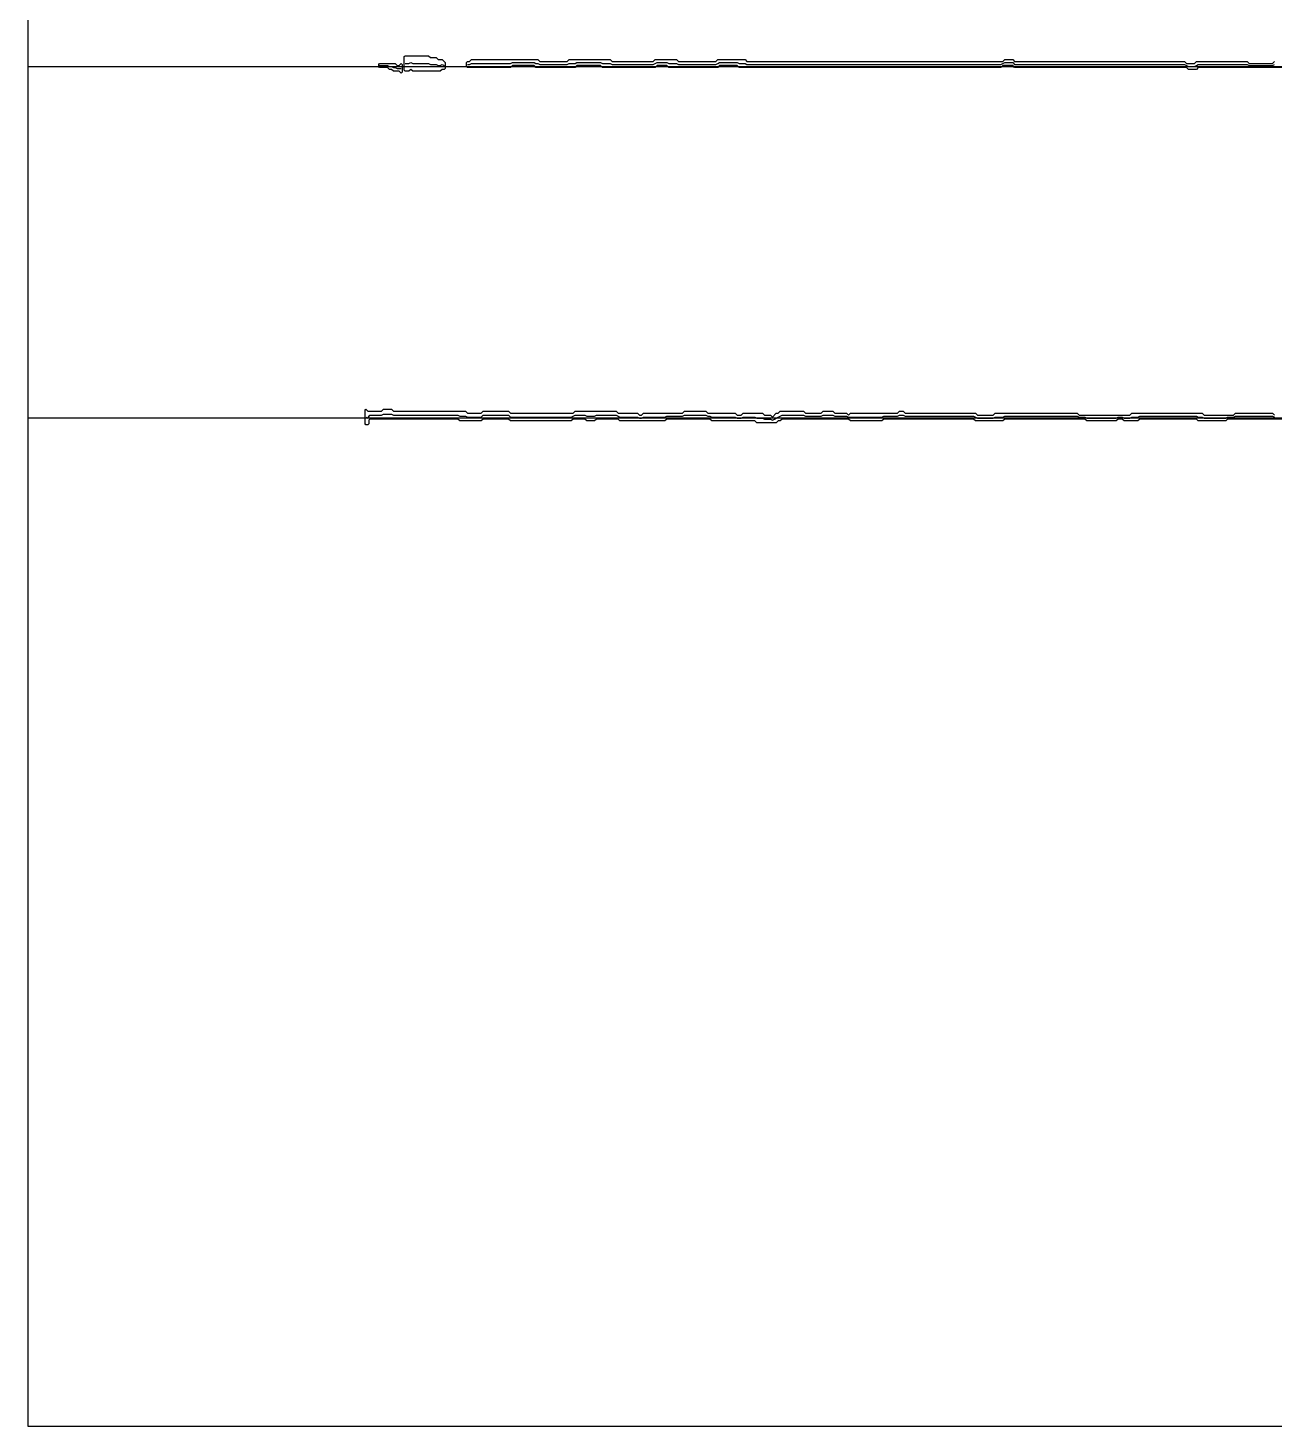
# Model space of a CAD drawing. Extents: x 0 to 57.2, y 0 to 39.6.
# Drawn here: x 0 to 17.8, y 0 to 19.97 of the extents above; entities that cross this region are included whole.
import ezdxf

# ---------------------------------------------------------------- set-up
doc = ezdxf.new("R2010")
doc.units = 13
for name, color, linetype in [('DESIGN_SCAN_PATH', 5, 'Continuous'), ('SEM_FRAME', 8, 'Continuous'), ('SEM_OBSERVED_CENTERLINES', 3, 'Continuous'), ('SEM_OBSERVED_CONTOURS', 2, 'Continuous')]:
    doc.layers.add(name, color=color, linetype=linetype)

msp = doc.modelspace()

# ---------------------------------------------------------------- linework, layer by layer
at = {"layer": 'DESIGN_SCAN_PATH'}
for points in [[(0, 19.42536), (50, 19.42536)], [(50, 14.40156), (0, 14.40156)]]:
    msp.add_lwpolyline(points, dxfattribs=at)
at = {"layer": 'SEM_FRAME'}
msp.add_lwpolyline([(0, 0), (57.15968, 0), (57.15968, 39.60429), (0, 39.60429)], close=True, dxfattribs=at)
at = {"layer": 'SEM_OBSERVED_CENTERLINES'}
for points in [[(5.0238, 19.439315), (5.05171, 19.439315), (5.07962, 19.439315), (5.10753, 19.439315), (5.13544, 19.439315), (5.16335, 19.42536), (5.19126, 19.42536), (5.21917, 19.411405), (5.24708, 19.411405), (5.27499, 19.39745), (5.3029, 19.39745), (5.33081, 19.39745)], [(5.38663, 19.467225), (5.41454, 19.467225), (5.44245, 19.467225), (5.47036, 19.48118), (5.49827, 19.467225), (5.52618, 19.467225), (5.55409, 19.467225), (5.582, 19.467225), (5.60991, 19.467225), (5.63782, 19.467225), (5.66573, 19.467225), (5.69364, 19.467225), (5.72155, 19.467225), (5.74946, 19.45327), (5.77737, 19.45327), (5.80528, 19.45327), (5.83319, 19.45327), (5.8611, 19.439315), (5.88901, 19.439315), (5.91692, 19.45327), (5.94483, 19.439315)], [(6.27975, 19.45327), (6.30766, 19.45327), (6.33557, 19.467225), (6.36348, 19.467225), (6.39139, 19.467225), (6.4193, 19.467225), (6.44721, 19.467225), (6.47512, 19.467225), (6.50303, 19.467225), (6.53094, 19.467225), (6.55885, 19.467225), (6.58676, 19.467225), (6.61467, 19.467225), (6.64258, 19.467225), (6.67049, 19.467225), (6.6984, 19.467225), (6.72631, 19.467225), (6.75422, 19.467225), (6.78213, 19.467225), (6.81004, 19.467225), (6.83795, 19.467225), (6.86586, 19.467225), (6.89377, 19.467225), (6.92168, 19.48118), (6.94959, 19.48118), (6.9775, 19.48118), (7.00541, 19.48118), (7.03332, 19.48118), (7.06123, 19.48118), (7.08914, 19.48118), (7.11705, 19.48118), (7.14496, 19.48118), (7.17287, 19.48118), (7.20078, 19.48118), (7.22869, 19.48118), (7.2566, 19.467225), (7.28451, 19.467225), (7.31242, 19.45327), (7.34033, 19.45327), (7.36824, 19.45327), (7.39615, 19.45327), (7.42406, 19.45327), (7.45197, 19.45327), (7.47988, 19.45327), (7.50779, 19.45327), (7.5357, 19.45327), (7.56361, 19.45327), (7.59152, 19.45327), (7.61943, 19.45327), (7.64734, 19.45327), (7.67525, 19.45327), (7.70316, 19.45327), (7.73107, 19.467225), (7.75898, 19.467225), (7.78689, 19.467225), (7.8148, 19.467225), (7.84271, 19.48118), (7.87062, 19.48118), (7.89853, 19.48118), (7.92644, 19.48118), (7.95435, 19.48118), (7.98226, 19.48118), (8.01017, 19.48118), (8.03808, 19.48118), (8.06599, 19.48118), (8.0939, 19.48118), (8.12181, 19.48118), (8.14972, 19.48118), (8.17763, 19.48118), (8.20554, 19.467225), (8.23345, 19.467225), (8.26136, 19.467225), (8.28927, 19.467225), (8.31718, 19.467225), (8.34509, 19.45327), (8.373, 19.45327), (8.40091, 19.45327), (8.42882, 19.45327), (8.45673, 19.45327), (8.48464, 19.45327), (8.51255, 19.45327), (8.54046, 19.45327), (8.56837, 19.45327), (8.59628, 19.45327), (8.62419, 19.45327), (8.6521, 19.45327), (8.68001, 19.45327), (8.70792, 19.45327), (8.73583, 19.45327), (8.76374, 19.45327), (8.79165, 19.45327), (8.81956, 19.45327), (8.84747, 19.45327), (8.87538, 19.45327), (8.90329, 19.45327), (8.9312, 19.45327), (8.95911, 19.467225), (8.98702, 19.48118), (9.01493, 19.48118), (9.04284, 19.48118), (9.07075, 19.48118), (9.09866, 19.48118), (9.12657, 19.48118), (9.15448, 19.467225), (9.18239, 19.467225), (9.2103, 19.467225), (9.23821, 19.467225), (9.26612, 19.467225), (9.29403, 19.45327), (9.32194, 19.45327), (9.34985, 19.45327), (9.37776, 19.45327), (9.40567, 19.45327), (9.43358, 19.45327), (9.46149, 19.45327), (9.4894, 19.45327), (9.51731, 19.45327), (9.54522, 19.45327), (9.57313, 19.45327), (9.60104, 19.45327), (9.62895, 19.45327), (9.65686, 19.45327), (9.68477, 19.45327), (9.71268, 19.45327), (9.74059, 19.45327), (9.7685, 19.45327), (9.79641, 19.45327), (9.82432, 19.45327), (9.85223, 19.467225), (9.88014, 19.48118), (9.90805, 19.48118), (9.93596, 19.48118), (9.96387, 19.48118), (9.99178, 19.48118), (10.01969, 19.48118), (10.0476, 19.48118), (10.07551, 19.48118), (10.10342, 19.48118), (10.13133, 19.48118), (10.15924, 19.467225), (10.18715, 19.467225), (10.21506, 19.467225), (10.24297, 19.467225), (10.27088, 19.45327), (10.29879, 19.45327), (10.3267, 19.45327), (10.35461, 19.45327), (10.38252, 19.45327), (10.41043, 19.45327), (10.43834, 19.45327), (10.46625, 19.45327), (10.49416, 19.45327), (10.52207, 19.45327), (10.54998, 19.45327), (10.57789, 19.45327), (10.6058, 19.45327), (10.63371, 19.45327), (10.66162, 19.45327), (10.68953, 19.45327), (10.71744, 19.45327), (10.74535, 19.45327), (10.77326, 19.45327), (10.80117, 19.45327), (10.82908, 19.45327), (10.85699, 19.45327), (10.8849, 19.45327), (10.91281, 19.45327), (10.94072, 19.45327), (10.96863, 19.45327), (10.99654, 19.45327), (11.02445, 19.45327), (11.05236, 19.45327), (11.08027, 19.45327), (11.10818, 19.45327), (11.13609, 19.45327), (11.164, 19.45327), (11.19191, 19.45327), (11.21982, 19.45327), (11.24773, 19.45327), (11.27564, 19.45327), (11.30355, 19.45327), (11.33146, 19.45327), (11.35937, 19.45327), (11.38728, 19.45327), (11.41519, 19.45327), (11.4431, 19.45327), (11.47101, 19.45327), (11.49892, 19.45327), (11.52683, 19.45327), (11.55474, 19.45327), (11.58265, 19.45327), (11.61056, 19.45327), (11.63847, 19.45327), (11.66638, 19.45327), (11.69429, 19.45327), (11.7222, 19.45327), (11.75011, 19.45327), (11.77802, 19.45327), (11.80593, 19.45327), (11.83384, 19.45327), (11.86175, 19.45327), (11.88966, 19.45327), (11.91757, 19.45327), (11.94548, 19.45327), (11.97339, 19.45327), (12.0013, 19.45327), (12.02921, 19.45327), (12.05712, 19.45327), (12.08503, 19.45327), (12.11294, 19.45327), (12.14085, 19.45327), (12.16876, 19.45327), (12.19667, 19.45327), (12.22458, 19.45327), (12.25249, 19.45327), (12.2804, 19.45327), (12.30831, 19.45327), (12.33622, 19.45327), (12.36413, 19.45327), (12.39204, 19.45327), (12.41995, 19.45327), (12.44786, 19.45327), (12.47577, 19.45327), (12.50368, 19.45327), (12.53159, 19.45327), (12.5595, 19.45327), (12.58741, 19.45327), (12.61532, 19.45327), (12.64323, 19.45327), (12.67114, 19.45327), (12.69905, 19.45327), (12.72696, 19.45327), (12.75487, 19.45327), (12.78278, 19.45327), (12.81069, 19.45327), (12.8386, 19.45327), (12.86651, 19.45327), (12.89442, 19.45327), (12.92233, 19.45327), (12.95024, 19.45327), (12.97815, 19.45327), (13.00606, 19.45327), (13.03397, 19.45327), (13.06188, 19.45327), (13.08979, 19.45327), (13.1177, 19.45327), (13.14561, 19.45327), (13.17352, 19.45327), (13.20143, 19.45327), (13.22934, 19.45327), (13.25725, 19.45327), (13.28516, 19.45327), (13.31307, 19.45327), (13.34098, 19.45327), (13.36889, 19.45327), (13.3968, 19.45327), (13.42471, 19.45327), (13.45262, 19.45327), (13.48053, 19.45327), (13.50844, 19.45327), (13.53635, 19.45327), (13.56426, 19.45327), (13.59217, 19.45327), (13.62008, 19.45327), (13.64799, 19.45327), (13.6759, 19.45327), (13.70381, 19.45327), (13.73172, 19.45327), (13.75963, 19.45327), (13.78754, 19.45327), (13.81545, 19.45327), (13.84336, 19.45327), (13.87127, 19.45327), (13.89918, 19.45327), (13.92709, 19.467225), (13.955, 19.48118), (13.98291, 19.48118), (14.01082, 19.48118), (14.03873, 19.48118), (14.06664, 19.48118), (14.09455, 19.45327), (14.12246, 19.45327), (14.15037, 19.45327), (14.17828, 19.45327), (14.20619, 19.45327), (14.2341, 19.45327), (14.26201, 19.45327), (14.28992, 19.45327), (14.31783, 19.45327), (14.34574, 19.45327), (14.37365, 19.45327), (14.40156, 19.45327), (14.42947, 19.45327), (14.45738, 19.45327), (14.48529, 19.45327), (14.5132, 19.45327), (14.54111, 19.45327), (14.56902, 19.45327), (14.59693, 19.45327), (14.62484, 19.45327), (14.65275, 19.45327), (14.68066, 19.45327), (14.70857, 19.45327), (14.73648, 19.45327), (14.76439, 19.45327), (14.7923, 19.45327), (14.82021, 19.45327), (14.84812, 19.45327), (14.87603, 19.45327), (14.90394, 19.45327), (14.93185, 19.45327), (14.95976, 19.45327), (14.98767, 19.45327), (15.01558, 19.45327), (15.04349, 19.45327), (15.0714, 19.45327), (15.09931, 19.45327), (15.12722, 19.45327), (15.15513, 19.45327), (15.18304, 19.45327), (15.21095, 19.45327), (15.23886, 19.45327), (15.26677, 19.45327), (15.29468, 19.45327), (15.32259, 19.45327), (15.3505, 19.45327), (15.37841, 19.45327), (15.40632, 19.45327), (15.43423, 19.45327), (15.46214, 19.45327), (15.49005, 19.45327), (15.51796, 19.45327), (15.54587, 19.45327), (15.57378, 19.45327), (15.60169, 19.45327), (15.6296, 19.45327), (15.65751, 19.45327), (15.68542, 19.45327), (15.71333, 19.45327), (15.74124, 19.45327), (15.76915, 19.45327), (15.79706, 19.45327), (15.82497, 19.45327), (15.85288, 19.45327), (15.88079, 19.45327), (15.9087, 19.45327), (15.93661, 19.45327), (15.96452, 19.45327), (15.99243, 19.45327), (16.02034, 19.45327), (16.04825, 19.45327), (16.07616, 19.45327), (16.10407, 19.45327), (16.13198, 19.45327), (16.15989, 19.45327), (16.1878, 19.45327), (16.21571, 19.45327), (16.24362, 19.45327), (16.27153, 19.45327), (16.29944, 19.45327), (16.32735, 19.45327), (16.35526, 19.45327), (16.38317, 19.45327), (16.41108, 19.45327), (16.43899, 19.45327), (16.4669, 19.45327), (16.49481, 19.45327), (16.52272, 19.45327), (16.55063, 19.439315), (16.57854, 19.42536), (16.60645, 19.42536), (16.63436, 19.42536), (16.66227, 19.42536), (16.69018, 19.439315), (16.71809, 19.45327), (16.746, 19.45327), (16.77391, 19.45327), (16.80182, 19.45327), (16.82973, 19.45327), (16.85764, 19.45327), (16.88555, 19.45327), (16.91346, 19.45327), (16.94137, 19.45327), (16.96928, 19.45327), (16.99719, 19.45327), (17.0251, 19.45327), (17.05301, 19.45327), (17.08092, 19.45327), (17.10883, 19.45327), (17.13674, 19.45327), (17.16465, 19.45327), (17.19256, 19.45327), (17.22047, 19.45327), (17.24838, 19.45327), (17.27629, 19.45327), (17.3042, 19.45327), (17.33211, 19.45327), (17.36002, 19.45327), (17.38793, 19.45327), (17.41584, 19.45327), (17.44375, 19.439315), (17.47166, 19.439315), (17.49957, 19.439315), (17.52748, 19.439315), (17.55539, 19.439315), (17.5833, 19.439315), (17.61121, 19.439315), (17.63912, 19.439315), (17.66703, 19.439315), (17.69494, 19.439315), (17.72285, 19.439315), (17.75076, 19.439315), (17.77867, 19.439315), (17.80658, 19.45327)], [(4.82843, 14.415515), (4.85634, 14.40156), (4.88425, 14.443425), (4.91216, 14.443425), (4.94007, 14.443425), (4.96798, 14.443425), (4.99589, 14.443425), (5.0238, 14.443425), (5.05171, 14.443425), (5.07962, 14.45738), (5.10753, 14.45738), (5.13544, 14.45738), (5.16335, 14.45738), (5.19126, 14.45738), (5.21917, 14.443425), (5.24708, 14.443425), (5.27499, 14.443425), (5.3029, 14.443425), (5.33081, 14.443425), (5.35872, 14.443425), (5.38663, 14.443425), (5.41454, 14.443425), (5.44245, 14.443425), (5.47036, 14.443425), (5.49827, 14.443425), (5.52618, 14.443425), (5.55409, 14.443425), (5.582, 14.443425), (5.60991, 14.443425), (5.63782, 14.443425), (5.66573, 14.443425), (5.69364, 14.443425), (5.72155, 14.443425), (5.74946, 14.443425), (5.77737, 14.443425), (5.80528, 14.443425), (5.83319, 14.443425), (5.8611, 14.443425), (5.88901, 14.443425), (5.91692, 14.443425), (5.94483, 14.443425), (5.97274, 14.443425), (6.00065, 14.443425), (6.02856, 14.443425), (6.05647, 14.443425), (6.08438, 14.443425), (6.11229, 14.443425), (6.1402, 14.443425), (6.16811, 14.42947), (6.19602, 14.42947), (6.22393, 14.42947), (6.25184, 14.42947), (6.27975, 14.415515), (6.30766, 14.415515), (6.33557, 14.415515), (6.36348, 14.415515), (6.39139, 14.415515), (6.4193, 14.415515), (6.44721, 14.415515), (6.47512, 14.415515), (6.50303, 14.443425), (6.53094, 14.443425), (6.55885, 14.443425), (6.58676, 14.443425), (6.61467, 14.443425), (6.64258, 14.443425), (6.67049, 14.443425), (6.6984, 14.443425), (6.72631, 14.443425), (6.75422, 14.443425), (6.78213, 14.443425), (6.81004, 14.443425), (6.83795, 14.443425), (6.86586, 14.443425), (6.89377, 14.415515), (6.92168, 14.415515), (6.94959, 14.415515), (6.9775, 14.415515), (7.00541, 14.415515), (7.03332, 14.415515), (7.06123, 14.415515), (7.08914, 14.415515), (7.11705, 14.415515), (7.14496, 14.415515), (7.17287, 14.415515), (7.20078, 14.415515), (7.22869, 14.415515), (7.2566, 14.415515), (7.28451, 14.415515), (7.31242, 14.415515), (7.34033, 14.415515), (7.36824, 14.415515), (7.39615, 14.415515), (7.42406, 14.415515), (7.45197, 14.415515), (7.47988, 14.415515), (7.50779, 14.415515), (7.5357, 14.415515), (7.56361, 14.415515), (7.59152, 14.415515), (7.61943, 14.415515), (7.64734, 14.415515), (7.67525, 14.415515), (7.70316, 14.415515), (7.73107, 14.415515), (7.75898, 14.415515), (7.78689, 14.42947), (7.8148, 14.443425), (7.84271, 14.443425), (7.87062, 14.443425), (7.89853, 14.443425), (7.92644, 14.443425), (7.95435, 14.443425), (7.98226, 14.42947), (8.01017, 14.42947), (8.03808, 14.42947), (8.06599, 14.42947), (8.0939, 14.42947), (8.12181, 14.443425), (8.14972, 14.443425), (8.17763, 14.443425), (8.20554, 14.443425), (8.23345, 14.443425), (8.26136, 14.443425), (8.28927, 14.443425), (8.31718, 14.443425), (8.34509, 14.443425), (8.373, 14.443425), (8.40091, 14.443425), (8.42882, 14.42947), (8.45673, 14.415515), (8.48464, 14.415515), (8.51255, 14.415515), (8.54046, 14.415515), (8.56837, 14.415515), (8.59628, 14.415515), (8.62419, 14.415515), (8.6521, 14.415515), (8.68001, 14.415515), (8.70792, 14.415515), (8.73583, 14.40156), (8.76374, 14.40156), (8.79165, 14.415515), (8.81956, 14.415515), (8.84747, 14.415515), (8.87538, 14.415515), (8.90329, 14.415515), (8.9312, 14.415515), (8.95911, 14.415515), (8.98702, 14.415515), (9.01493, 14.415515), (9.04284, 14.415515), (9.07075, 14.415515), (9.09866, 14.415515), (9.12657, 14.42947), (9.15448, 14.42947), (9.18239, 14.42947), (9.2103, 14.42947), (9.23821, 14.42947), (9.26612, 14.42947), (9.29403, 14.42947), (9.32194, 14.42947), (9.34985, 14.42947), (9.37776, 14.443425), (9.40567, 14.443425), (9.43358, 14.443425), (9.46149, 14.443425), (9.4894, 14.443425), (9.51731, 14.443425), (9.54522, 14.443425), (9.57313, 14.443425), (9.60104, 14.443425), (9.62895, 14.443425), (9.65686, 14.443425), (9.68477, 14.443425), (9.71268, 14.42947), (9.74059, 14.42947), (9.7685, 14.415515), (9.79641, 14.415515), (9.82432, 14.415515), (9.85223, 14.415515), (9.88014, 14.415515), (9.90805, 14.415515), (9.93596, 14.415515), (9.96387, 14.415515), (9.99178, 14.415515), (10.01969, 14.415515), (10.0476, 14.415515), (10.07551, 14.415515), (10.10342, 14.415515), (10.13133, 14.40156), (10.15924, 14.40156), (10.18715, 14.40156), (10.21506, 14.415515), (10.24297, 14.415515), (10.27088, 14.415515), (10.29879, 14.415515), (10.3267, 14.415515), (10.35461, 14.415515), (10.38252, 14.415515), (10.41043, 14.40156), (10.43834, 14.40156), (10.46625, 14.40156), (10.49416, 14.40156), (10.52207, 14.387605), (10.54998, 14.387605), (10.57789, 14.387605), (10.6058, 14.387605), (10.63371, 14.37365), (10.66162, 14.387605), (10.68953, 14.40156), (10.71744, 14.415515), (10.74535, 14.42947), (10.77326, 14.443425), (10.80117, 14.443425), (10.82908, 14.443425), (10.85699, 14.443425), (10.8849, 14.443425), (10.91281, 14.443425), (10.94072, 14.443425), (10.96863, 14.443425), (10.99654, 14.443425), (11.02445, 14.443425), (11.05236, 14.443425), (11.08027, 14.443425), (11.10818, 14.42947), (11.13609, 14.42947), (11.164, 14.42947), (11.19191, 14.42947), (11.21982, 14.42947), (11.24773, 14.42947), (11.27564, 14.42947), (11.30355, 14.42947), (11.33146, 14.42947), (11.35937, 14.443425), (11.38728, 14.443425), (11.41519, 14.443425), (11.4431, 14.443425), (11.47101, 14.443425), (11.49892, 14.443425), (11.52683, 14.42947), (11.55474, 14.42947), (11.58265, 14.42947), (11.61056, 14.42947), (11.63847, 14.42947), (11.66638, 14.42947), (11.69429, 14.42947), (11.7222, 14.415515), (11.75011, 14.415515), (11.77802, 14.415515), (11.80593, 14.415515), (11.83384, 14.415515), (11.86175, 14.415515), (11.88966, 14.415515), (11.91757, 14.415515), (11.94548, 14.415515), (11.97339, 14.415515), (12.0013, 14.415515), (12.02921, 14.415515), (12.05712, 14.415515), (12.08503, 14.415515), (12.11294, 14.415515), (12.14085, 14.415515), (12.16876, 14.415515), (12.19667, 14.415515), (12.22458, 14.42947), (12.25249, 14.42947), (12.2804, 14.42947), (12.30831, 14.42947), (12.33622, 14.42947), (12.36413, 14.42947), (12.39204, 14.42947), (12.41995, 14.42947), (12.44786, 14.443425), (12.47577, 14.443425), (12.50368, 14.443425), (12.53159, 14.42947), (12.5595, 14.42947), (12.58741, 14.42947), (12.61532, 14.42947), (12.64323, 14.42947), (12.67114, 14.42947), (12.69905, 14.42947), (12.72696, 14.42947), (12.75487, 14.42947), (12.78278, 14.42947), (12.81069, 14.42947), (12.8386, 14.42947), (12.86651, 14.42947), (12.89442, 14.42947), (12.92233, 14.42947), (12.95024, 14.42947), (12.97815, 14.42947), (13.00606, 14.42947), (13.03397, 14.42947), (13.06188, 14.42947), (13.08979, 14.42947), (13.1177, 14.42947), (13.14561, 14.42947), (13.17352, 14.42947), (13.20143, 14.42947), (13.22934, 14.42947), (13.25725, 14.42947), (13.28516, 14.42947), (13.31307, 14.42947), (13.34098, 14.42947), (13.36889, 14.42947), (13.3968, 14.42947), (13.42471, 14.42947), (13.45262, 14.42947), (13.48053, 14.42947), (13.50844, 14.42947), (13.53635, 14.415515), (13.56426, 14.40156), (13.59217, 14.40156), (13.62008, 14.40156), (13.64799, 14.40156), (13.6759, 14.40156), (13.70381, 14.40156), (13.73172, 14.40156), (13.75963, 14.40156), (13.78754, 14.40156), (13.81545, 14.415515), (13.84336, 14.415515), (13.87127, 14.415515), (13.89918, 14.415515), (13.92709, 14.415515), (13.955, 14.42947), (13.98291, 14.42947), (14.01082, 14.42947), (14.03873, 14.42947), (14.06664, 14.42947), (14.09455, 14.42947), (14.12246, 14.42947), (14.15037, 14.42947), (14.17828, 14.42947), (14.20619, 14.42947), (14.2341, 14.42947), (14.26201, 14.42947), (14.28992, 14.42947), (14.31783, 14.42947), (14.34574, 14.42947), (14.37365, 14.42947), (14.40156, 14.42947), (14.42947, 14.42947), (14.45738, 14.42947), (14.48529, 14.42947), (14.5132, 14.42947), (14.54111, 14.42947), (14.56902, 14.42947), (14.59693, 14.42947), (14.62484, 14.42947), (14.65275, 14.42947), (14.68066, 14.42947), (14.70857, 14.42947), (14.73648, 14.42947), (14.76439, 14.42947), (14.7923, 14.42947), (14.82021, 14.42947), (14.84812, 14.42947), (14.87603, 14.42947), (14.90394, 14.42947), (14.93185, 14.42947), (14.95976, 14.42947), (14.98767, 14.42947), (15.01558, 14.415515), (15.04349, 14.415515), (15.0714, 14.415515), (15.09931, 14.415515), (15.12722, 14.40156), (15.15513, 14.40156), (15.18304, 14.40156), (15.21095, 14.40156), (15.23886, 14.40156), (15.26677, 14.40156), (15.29468, 14.40156), (15.32259, 14.40156), (15.3505, 14.40156), (15.37841, 14.40156), (15.40632, 14.40156), (15.43423, 14.40156), (15.46214, 14.40156), (15.49005, 14.40156), (15.51796, 14.40156), (15.54587, 14.40156), (15.57378, 14.415515), (15.60169, 14.415515), (15.6296, 14.415515), (15.65751, 14.40156), (15.68542, 14.40156), (15.71333, 14.40156), (15.74124, 14.40156), (15.76915, 14.415515), (15.79706, 14.415515), (15.82497, 14.415515), (15.85288, 14.415515), (15.88079, 14.42947), (15.9087, 14.42947), (15.93661, 14.42947), (15.96452, 14.42947), (15.99243, 14.42947), (16.02034, 14.42947), (16.04825, 14.42947), (16.07616, 14.42947), (16.10407, 14.42947), (16.13198, 14.42947), (16.15989, 14.42947), (16.1878, 14.42947), (16.21571, 14.42947), (16.24362, 14.42947), (16.27153, 14.42947), (16.29944, 14.42947), (16.32735, 14.42947), (16.35526, 14.42947), (16.38317, 14.42947), (16.41108, 14.42947), (16.43899, 14.42947), (16.4669, 14.42947), (16.49481, 14.42947), (16.52272, 14.42947), (16.55063, 14.42947), (16.57854, 14.42947), (16.60645, 14.42947), (16.63436, 14.42947), (16.66227, 14.42947), (16.69018, 14.42947), (16.71809, 14.415515), (16.746, 14.415515), (16.77391, 14.415515), (16.80182, 14.40156), (16.82973, 14.40156), (16.85764, 14.40156), (16.88555, 14.40156), (16.91346, 14.40156), (16.94137, 14.40156), (16.96928, 14.40156), (16.99719, 14.40156), (17.0251, 14.40156), (17.05301, 14.40156), (17.08092, 14.40156), (17.10883, 14.40156), (17.13674, 14.415515), (17.16465, 14.415515), (17.19256, 14.415515), (17.22047, 14.415515), (17.24838, 14.42947), (17.27629, 14.42947), (17.3042, 14.42947), (17.33211, 14.42947), (17.36002, 14.42947), (17.38793, 14.42947), (17.41584, 14.42947), (17.44375, 14.42947), (17.47166, 14.42947), (17.49957, 14.42947), (17.52748, 14.42947), (17.55539, 14.42947), (17.5833, 14.42947), (17.61121, 14.42947), (17.63912, 14.42947), (17.66703, 14.42947), (17.69494, 14.42947), (17.72285, 14.42947), (17.75076, 14.42947), (17.77867, 14.42947), (17.80658, 14.415515)]]:
    msp.add_lwpolyline(points, dxfattribs=at)
at = {"layer": 'SEM_OBSERVED_CONTOURS'}
for points in [[(5.88901, 19.355585), (5.49827, 19.355585), (5.47036, 19.383495), (5.44245, 19.355585), (5.38663, 19.355585), (5.372675, 19.36954), (5.372675, 19.56491), (5.38663, 19.578865), (5.72155, 19.578865), (5.74946, 19.550955), (5.83319, 19.550955), (5.8611, 19.523045), (5.91692, 19.523045), (5.958785, 19.48118), (5.958785, 19.39745), (5.94483, 19.383495), (5.91692, 19.383495)], [(5.33081, 19.327675), (5.3029, 19.355585), (5.21917, 19.355585), (5.19126, 19.383495), (5.16335, 19.383495), (5.13544, 19.411405), (5.0238, 19.411405), (5.009845, 19.42536), (5.009845, 19.45327), (5.0238, 19.467225), (5.24708, 19.467225), (5.27499, 19.439315), (5.3029, 19.439315), (5.33081, 19.467225), (5.344765, 19.45327), (5.344765, 19.34163)]]:
    msp.add_lwpolyline(points, close=True, dxfattribs=at)
for points in [[(18.4206, 19.411405), (16.71809, 19.411405), (16.69018, 19.383495), (16.57854, 19.383495), (16.55063, 19.411405), (14.09455, 19.411405), (14.06664, 19.439315), (13.92709, 19.439315), (13.89918, 19.411405), (10.15924, 19.411405), (10.13133, 19.439315), (9.88014, 19.439315), (9.85223, 19.411405), (9.15448, 19.411405), (9.12657, 19.439315), (8.98702, 19.439315), (8.95911, 19.411405), (8.20554, 19.411405), (8.17763, 19.439315), (7.84271, 19.439315), (7.8148, 19.411405), (7.2566, 19.411405), (7.22869, 19.439315), (6.92168, 19.439315), (6.89377, 19.411405), (6.27975, 19.411405), (6.265795, 19.42536), (6.265795, 19.48118), (6.27975, 19.495135), (6.30766, 19.495135), (6.33557, 19.523045), (7.28451, 19.523045), (7.31242, 19.495135), (7.70316, 19.495135), (7.73107, 19.523045), (8.31718, 19.523045), (8.34509, 19.495135), (8.9312, 19.495135), (8.95911, 19.523045), (9.26612, 19.523045), (9.29403, 19.495135), (9.82432, 19.495135), (9.85223, 19.523045), (10.24297, 19.523045), (10.27088, 19.495135), (13.92709, 19.495135), (13.955, 19.523045), (14.06664, 19.523045), (14.09455, 19.495135), (16.52272, 19.495135), (16.55063, 19.467225), (16.66227, 19.467225), (16.69018, 19.495135), (17.41584, 19.495135), (17.44375, 19.467225), (17.77867, 19.467225), (17.80658, 19.495135)], [(18.4206, 14.387605), (17.13674, 14.387605), (17.10883, 14.359695), (16.71809, 14.359695), (16.69018, 14.387605), (15.88079, 14.387605), (15.85288, 14.359695), (15.65751, 14.359695), (15.6296, 14.387605), (15.57378, 14.387605), (15.54587, 14.359695), (15.12722, 14.359695), (15.09931, 14.387605), (13.955, 14.387605), (13.92709, 14.359695), (13.53635, 14.359695), (13.50844, 14.387605), (12.22458, 14.387605), (12.19667, 14.359695), (11.75011, 14.359695), (11.7222, 14.387605), (10.77326, 14.387605), (10.74535, 14.359695), (10.71744, 14.359695), (10.68953, 14.331785), (10.41043, 14.331785), (10.38252, 14.359695), (9.7685, 14.359695), (9.74059, 14.387605), (9.12657, 14.387605), (9.09866, 14.359695), (8.45673, 14.359695), (8.42882, 14.387605), (8.12181, 14.387605), (8.0939, 14.359695), (7.98226, 14.359695), (7.95435, 14.387605), (7.78689, 14.387605), (7.75898, 14.359695), (6.89377, 14.359695), (6.86586, 14.387605), (6.50303, 14.387605), (6.47512, 14.359695), (6.16811, 14.359695), (6.1402, 14.387605), (4.88425, 14.387605), (4.870295, 14.37365), (4.870295, 14.31783), (4.85634, 14.303875), (4.82843, 14.303875), (4.814475, 14.31783), (4.814475, 14.5132), (4.82843, 14.527155), (4.85634, 14.499245), (5.05171, 14.499245), (5.07962, 14.527155), (5.19126, 14.527155), (5.21917, 14.499245), (6.25184, 14.499245), (6.27975, 14.471335), (6.47512, 14.471335), (6.50303, 14.499245), (6.86586, 14.499245), (6.89377, 14.471335), (7.78689, 14.471335), (7.8148, 14.499245), (8.40091, 14.499245), (8.42882, 14.471335), (8.70792, 14.471335), (8.73583, 14.443425), (8.76374, 14.443425), (8.79165, 14.471335), (9.34985, 14.471335), (9.37776, 14.499245), (9.68477, 14.499245), (9.71268, 14.471335), (10.10342, 14.471335), (10.13133, 14.443425), (10.18715, 14.443425), (10.21506, 14.471335), (10.49416, 14.471335), (10.52207, 14.443425), (10.6058, 14.443425), (10.63371, 14.415515), (10.68953, 14.471335), (10.71744, 14.471335), (10.74535, 14.499245), (11.08027, 14.499245), (11.10818, 14.471335), (11.33146, 14.471335), (11.35937, 14.499245), (11.49892, 14.499245), (11.52683, 14.471335), (11.69429, 14.471335), (11.7222, 14.443425), (11.75011, 14.471335), (12.41995, 14.471335), (12.44786, 14.499245), (12.50368, 14.499245), (12.53159, 14.471335), (13.53635, 14.471335), (13.56426, 14.443425), (13.78754, 14.443425), (13.81545, 14.471335), (14.98767, 14.471335), (15.01558, 14.443425), (15.74124, 14.443425), (15.76915, 14.471335), (16.77391, 14.471335), (16.80182, 14.443425), (17.22047, 14.443425), (17.24838, 14.471335), (17.77867, 14.471335), (17.80658, 14.443425)]]:
    msp.add_lwpolyline(points, dxfattribs=at)

doc.saveas('drawing.dxf')
